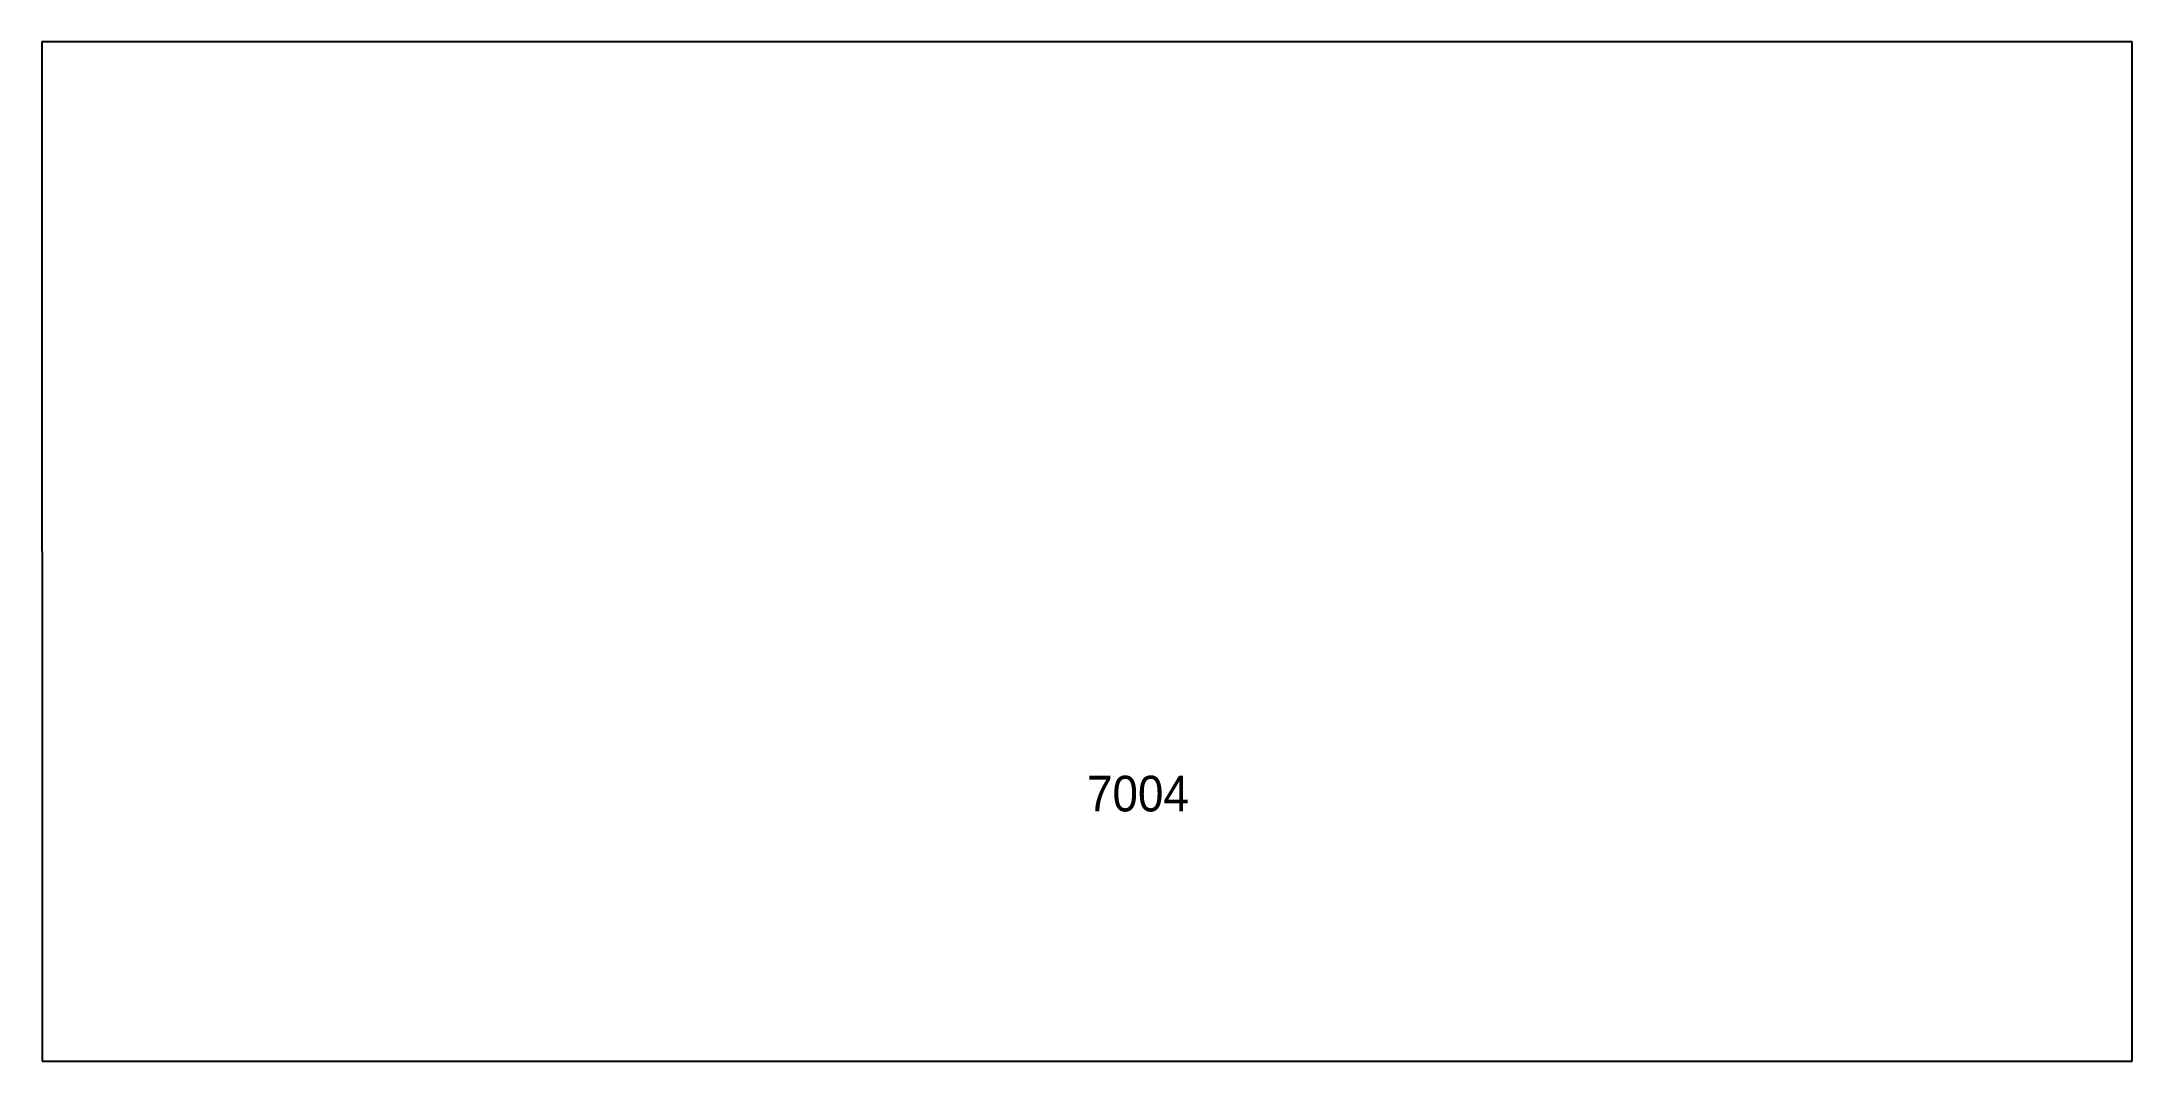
# Model space of a CAD drawing. Header units: millimetres. Extents: x 0 to 410, y 0 to 200.
import ezdxf

# ---------------------------------------------------------------- set-up
doc = ezdxf.new("R2010")
doc.units = ezdxf.units.MM

msp = doc.modelspace()

# ---------------------------------------------------------------- linework, layer by layer
for p, q in [((410.19, 200), (0, 200)), ((0, 200), (0.04, 0)), ((410.19, 0), (410.19, 200)), ((0.04, 0), (410.19, 0))]:
    msp.add_line(p, q)

# ---------------------------------------------------------------- texts
at = {"insert": (205.1, 56), "char_height": 7, "attachment_point": 1}
msp.add_mtext('\\H3.50;\\W0.960;\\Q15;\\Q0;\\H7.00;7004', dxfattribs=at)

doc.saveas('drawing.dxf')
